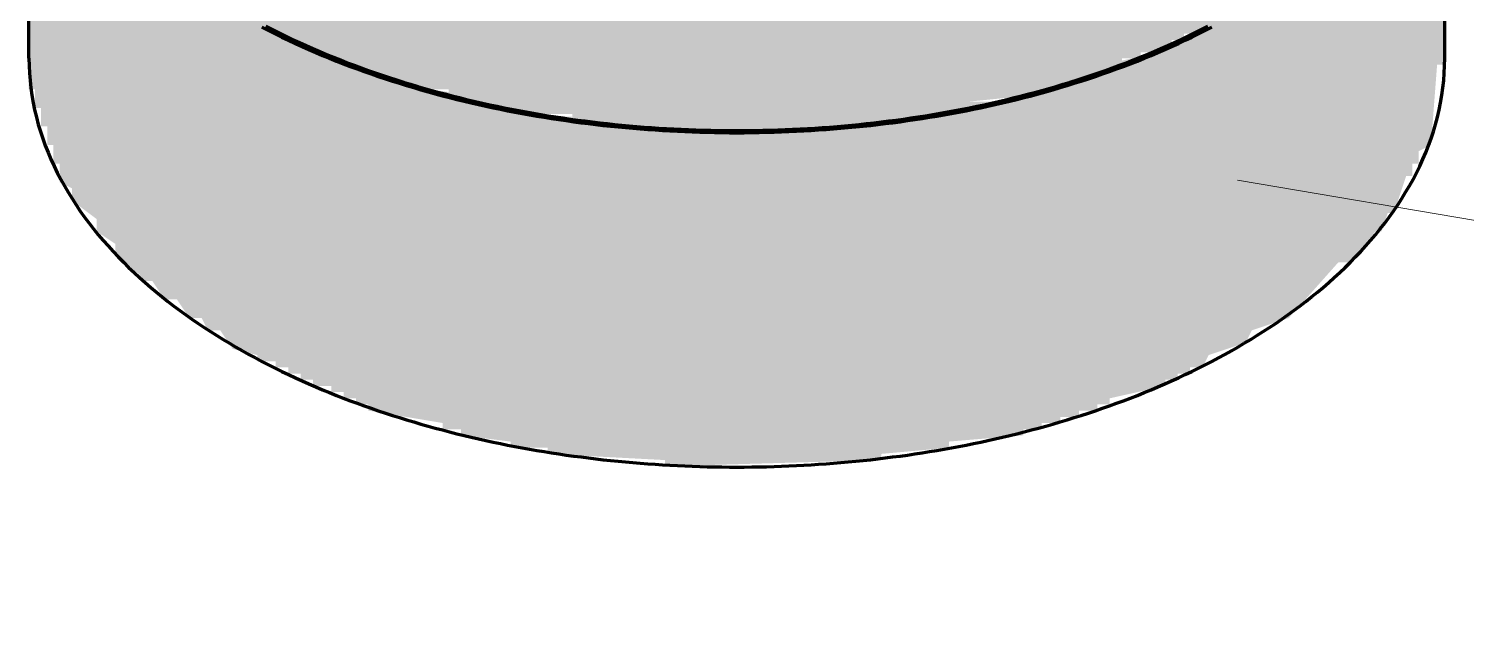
# Model space of a CAD drawing. Header units: millimetres. Extents: x 0 to 420, y 0 to 297.
# Drawn here: x 216.14 to 239.41, y 157.99 to 167.77 of the extents above; entities that cross this region are included whole.
import ezdxf

# ---------------------------------------------------------------- set-up
doc = ezdxf.new("R2010")
doc.units = ezdxf.units.MM
for name, color, linetype, lineweight in [('01-VISIBLE', 7, 'CONTINUOUS', 70), ('08-FINA', 5, 'CONTINUOUS', 18), ('13-GRAFICA', 30, 'CONTINUOUS', 18)]:
    doc.layers.add(name, color=color, linetype=linetype, lineweight=lineweight)

msp = doc.modelspace()

# ---------------------------------------------------------------- hatches: boundary and pattern name
at = {"layer": '08-FINA'}
h = msp.add_hatch(color=7, dxfattribs=at)
h.dxf.hatch_style = 1
edge = h.paths.add_edge_path()
edge.add_arc((235.712, 165.318), 0.6, 0, 360)
at = {"layer": '13-GRAFICA', "true_color": 0x202020}
h = msp.add_hatch(color=7, dxfattribs=at)
h.dxf.hatch_style = 1
h.paths.add_polyline_path([(216.243, 172.088), (216.243, 175.788), (216.343, 175.788), (216.343, 175.488), (216.443, 175.488), (216.443, 175.188), (216.543, 175.188), (216.543, 174.888), (216.643, 174.888), (216.643, 174.588), (216.743, 174.588), (216.743, 178.088), (216.943, 178.188), (216.943, 175.588), (217.643, 174.988), (217.643, 174.788), (217.743, 174.788), (218.043, 174.388), (218.243, 174.388), (218.443, 174.088), (218.643, 174.088), (218.743, 173.888), (218.943, 173.888), (218.943, 173.788), (219.043, 173.788), (219.143, 173.588), (219.343, 173.588), (219.443, 173.388), (219.643, 173.388), (219.643, 173.288), (219.843, 173.288), (219.843, 173.188), (220.043, 173.188), (220.043, 173.088), (220.343, 173.088), (220.343, 172.988), (220.543, 172.988), (220.543, 172.888), (220.743, 172.888), (220.743, 172.788), (221.343, 172.588), (221.943, 171.788), (222.443, 171.688), (222.443, 171.588), (222.643, 171.588), (222.643, 171.488), (222.943, 171.488), (222.943, 171.388), (223.143, 171.388), (223.143, 171.288), (223.443, 171.288), (223.443, 171.188), (223.643, 171.188), (223.643, 171.088), (224.543, 170.888), (224.543, 170.788), (225.543, 170.788), (225.543, 170.688), (227.443, 170.588), (227.443, 170.488), (228.343, 170.488), (228.343, 170.388), (229.443, 170.388), (229.443, 170.488), (229.843, 170.488), (229.843, 170.588), (230.143, 170.588), (230.143, 170.688), (230.543, 170.688), (230.543, 170.788), (230.843, 170.788), (230.843, 170.888), (231.243, 170.888), (231.243, 170.988), (231.543, 170.988), (231.543, 171.088), (231.943, 171.088), (231.943, 171.188), (232.243, 171.188), (232.243, 171.288), (232.943, 171.388), (233.043, 171.588), (233.243, 171.588), (233.343, 171.788), (233.543, 171.788), (233.643, 171.988), (233.843, 171.988), (233.843, 172.088), (234.343, 172.488), (234.343, 172.688), (234.543, 172.788), (234.543, 172.988), (234.743, 173.088), (234.743, 173.288), (234.943, 173.388), (234.943, 173.588), (235.243, 173.588), (235.243, 173.688), (235.343, 173.688), (235.343, 174.288), (235.443, 174.288), (235.443, 174.488), (235.543, 174.488), (235.543, 174.688), (235.643, 174.688), (235.643, 174.888), (235.743, 174.888), (235.743, 175.088), (235.843, 175.088), (235.843, 175.388), (235.943, 175.388), (235.943, 175.588), (236.043, 175.588), (236.043, 175.788), (236.143, 175.788), (236.143, 175.988), (236.243, 175.988), (236.443, 176.588), (236.643, 176.688), (236.643, 176.888), (236.843, 176.988), (236.843, 177.188), (237.043, 177.288), (237.043, 177.488), (237.243, 177.588), (237.243, 177.788), (237.443, 177.888), (237.443, 178.088), (237.643, 178.188), (237.643, 178.388), (237.843, 178.488), (237.843, 178.688), (238.043, 178.688), (238.043, 178.488), (238.243, 178.388), (238.243, 178.188), (238.343, 178.188), (238.343, 177.988), (238.443, 177.988), (238.643, 177.388), (238.843, 177.288), (238.843, 176.488), (238.943, 176.488), (238.943, 172.188), (238.843, 172.188), (238.843, 171.488), (238.743, 171.488), (238.743, 171.288), (238.643, 171.288), (238.443, 170.688), (238.243, 170.588), (238.043, 169.988), (237.943, 169.988), (237.143, 169.088), (236.943, 169.088), (236.443, 168.488), (235.843, 168.288), (235.743, 168.088), (235.143, 167.888), (235.043, 167.688), (234.843, 167.688), (234.843, 167.588), (234.643, 167.588), (234.643, 167.488), (234.443, 167.488), (234.443, 167.388), (234.143, 167.388), (234.143, 167.288), (233.843, 167.288), (233.843, 167.188), (233.543, 167.188), (233.543, 167.088), (233.243, 167.088), (233.243, 166.988), (232.943, 166.988), (232.943, 166.888), (232.643, 166.888), (232.643, 166.788), (232.343, 166.788), (232.343, 166.688), (231.343, 166.588), (231.343, 166.488), (230.843, 166.488), (230.843, 166.388), (230.243, 166.388), (230.243, 166.288), (229.743, 166.288), (229.743, 166.188), (227.043, 166.188), (227.043, 166.088), (226.843, 166.088), (226.843, 166.188), (225.943, 166.188), (225.943, 166.288), (224.943, 166.288), (224.943, 166.388), (224.143, 166.388), (224.143, 166.488), (223.743, 166.488), (223.743, 166.588), (223.343, 166.588), (223.343, 166.688), (222.943, 166.688), (222.943, 166.788), (222.643, 166.788), (222.643, 166.888), (222.243, 166.888), (222.243, 166.988), (221.543, 167.088), (221.543, 167.188), (221.343, 167.188), (221.343, 167.288), (221.143, 167.288), (221.143, 167.388), (220.943, 167.388), (220.943, 167.488), (220.643, 167.488), (220.643, 167.588), (220.443, 167.588), (220.443, 167.688), (220.243, 167.688), (220.243, 167.788), (220.043, 167.788), (220.043, 167.888), (219.543, 167.988), (219.543, 168.088), (219.243, 168.188), (219.043, 168.488), (218.843, 168.488), (218.643, 168.788), (218.443, 168.788), (218.243, 169.088), (218.043, 169.088), (218.043, 169.188), (217.543, 169.588), (217.543, 169.788), (217.243, 169.988), (217.243, 170.188), (216.843, 170.488), (216.843, 170.688), (216.743, 170.688), (216.743, 170.888), (216.643, 170.888), (216.643, 171.188), (216.543, 171.188), (216.543, 171.488), (216.443, 171.488), (216.443, 171.788), (216.343, 171.788), (216.343, 172.088)])
at = {"layer": '13-GRAFICA', "true_color": 0xffd200}
h = msp.add_hatch(color=7, dxfattribs=at)
h.dxf.hatch_style = 1
h.paths.add_polyline_path([(216.143, 166.788), (216.143, 172.588), (216.243, 172.588), (216.243, 172.088), (216.343, 172.088), (216.343, 171.788), (216.443, 171.788), (216.643, 170.888), (216.743, 170.888), (216.843, 170.488), (217.243, 170.188), (217.243, 169.988), (217.543, 169.788), (217.543, 169.588), (217.643, 169.588), (218.043, 169.088), (218.243, 169.088), (218.443, 168.788), (218.643, 168.788), (218.843, 168.488), (219.043, 168.488), (219.243, 168.188), (219.443, 168.188), (219.543, 167.988), (220.043, 167.888), (220.043, 167.788), (220.243, 167.788), (220.243, 167.688), (220.443, 167.688), (220.443, 167.588), (220.643, 167.588), (220.643, 167.488), (220.943, 167.488), (220.943, 167.388), (221.143, 167.388), (221.143, 167.288), (221.343, 167.288), (221.343, 167.188), (221.543, 167.188), (221.543, 167.088), (222.243, 166.988), (222.243, 166.888), (222.643, 166.888), (222.643, 166.788), (223.343, 166.688), (223.343, 166.588), (223.743, 166.588), (223.743, 166.488), (224.143, 166.488), (224.143, 166.388), (225.943, 166.288), (225.943, 166.188), (226.843, 166.188), (226.843, 166.088), (227.043, 166.088), (227.043, 166.188), (229.743, 166.188), (229.743, 166.288), (230.243, 166.288), (230.243, 166.388), (230.843, 166.388), (230.843, 166.488), (231.343, 166.488), (231.343, 166.588), (231.943, 166.588), (231.943, 166.688), (232.343, 166.688), (232.343, 166.788), (232.643, 166.788), (232.643, 166.888), (232.943, 166.888), (232.943, 166.988), (233.243, 166.988), (233.243, 167.088), (233.543, 167.088), (233.543, 167.188), (234.443, 167.388), (234.443, 167.488), (235.043, 167.688), (235.143, 167.888), (235.743, 168.088), (235.843, 168.288), (236.443, 168.488), (236.943, 169.088), (237.143, 169.088), (237.143, 169.188), (238.043, 169.988), (238.243, 170.588), (238.443, 170.688), (238.443, 170.888), (238.543, 170.888), (238.543, 171.088), (238.643, 171.088), (238.643, 171.288), (238.743, 171.288), (238.743, 171.488), (238.843, 171.488), (238.943, 173.288), (239.043, 173.288), (239.043, 167.188), (238.943, 167.188), (238.843, 165.888), (238.643, 165.788), (238.643, 165.588), (238.543, 165.588), (238.543, 165.388), (238.443, 165.388), (238.243, 164.788), (238.143, 164.788), (238.043, 164.488), (237.943, 164.488), (237.543, 163.988), (237.343, 163.988), (236.543, 163.088), (235.943, 162.888), (235.843, 162.688), (235.243, 162.488), (235.143, 162.288), (234.943, 162.288), (234.943, 162.188), (234.743, 162.188), (234.743, 162.088), (234.543, 162.088), (234.543, 161.988), (233.643, 161.788), (233.643, 161.688), (233.443, 161.688), (233.443, 161.588), (233.143, 161.588), (233.143, 161.488), (232.843, 161.488), (232.843, 161.388), (232.543, 161.388), (232.543, 161.288), (232.243, 161.288), (232.243, 161.188), (231.043, 161.088), (231.043, 160.988), (229.943, 160.888), (229.943, 160.788), (226.443, 160.688), (226.443, 160.788), (224.543, 160.888), (224.543, 160.988), (223.943, 160.988), (223.943, 161.088), (223.143, 161.188), (223.143, 161.288), (222.843, 161.288), (222.843, 161.388), (221.643, 161.588), (221.643, 161.688), (221.443, 161.688), (221.443, 161.788), (221.243, 161.788), (221.243, 161.888), (221.043, 161.888), (221.043, 161.988), (220.743, 161.988), (220.743, 162.088), (220.543, 162.088), (220.543, 162.188), (220.343, 162.188), (220.343, 162.288), (220.143, 162.288), (220.143, 162.388), (219.843, 162.388), (219.843, 162.488), (219.443, 162.588), (219.243, 162.888), (219.043, 162.888), (218.943, 163.088), (218.743, 163.088), (218.543, 163.388), (218.343, 163.388), (218.143, 163.688), (217.943, 163.688), (217.943, 163.788), (217.543, 164.088), (217.543, 164.288), (217.243, 164.488), (217.243, 164.688), (216.843, 164.988), (216.843, 165.188), (216.643, 165.288), (216.643, 165.588), (216.543, 165.588), (216.543, 165.888), (216.443, 165.888), (216.443, 166.188), (216.343, 166.188), (216.343, 166.488), (216.243, 166.488), (216.243, 166.788)])

# ---------------------------------------------------------------- linework, layer by layer
at = {"layer": '01-VISIBLE'}
for p, q in [((216.147, 167.292), (216.147, 172.703)), ((239.067, 167.292), (239.067, 172.703))]:
    msp.add_line(p, q, dxfattribs=at)
for points in [[(219.919, 167.797), (220.026, 167.741), (220.133, 167.687), (220.242, 167.634), (220.35, 167.582), (220.459, 167.531), (220.569, 167.482), (220.679, 167.433), (220.79, 167.385), (220.901, 167.338), (221.012, 167.292), (221.124, 167.247), (221.236, 167.204), (221.349, 167.161), (221.461, 167.119), (221.575, 167.078), (221.688, 167.038), (221.802, 166.998), (221.916, 166.96), (222.031, 166.923), (222.146, 166.886), (222.261, 166.851), (222.376, 166.816), (222.492, 166.783), (222.608, 166.75), (222.724, 166.718), (222.84, 166.686), (222.957, 166.656), (223.073, 166.627), (223.19, 166.598), (223.308, 166.57), (223.425, 166.543), (223.542, 166.517), (223.66, 166.492), (223.778, 166.467), (223.896, 166.443), (224.014, 166.42), (224.133, 166.398), (224.251, 166.377), (224.37, 166.356), (224.489, 166.336), (224.608, 166.317), (224.727, 166.299), (224.846, 166.282), (224.965, 166.265), (225.085, 166.249), (225.204, 166.234), (225.324, 166.219), (225.443, 166.206), (225.563, 166.193), (225.683, 166.181), (225.803, 166.169), (225.923, 166.159), (226.043, 166.149), (226.163, 166.14), (226.283, 166.131), (226.403, 166.123), (226.524, 166.116), (226.644, 166.11), (226.764, 166.105), (226.885, 166.1), (227.005, 166.096), (227.125, 166.093), (227.246, 166.09), (227.366, 166.088), (227.487, 166.087), (227.607, 166.087), (227.727, 166.087), (227.848, 166.088), (227.968, 166.09), (228.089, 166.093), (228.209, 166.096), (228.33, 166.1), (228.45, 166.105), (228.57, 166.11), (228.69, 166.116), (228.811, 166.123), (228.931, 166.131), (229.051, 166.14), (229.171, 166.149), (229.291, 166.159), (229.411, 166.169), (229.531, 166.181), (229.651, 166.193), (229.771, 166.206), (229.89, 166.219), (230.01, 166.234), (230.129, 166.249), (230.249, 166.265), (230.368, 166.282), (230.487, 166.299), (230.606, 166.317), (230.725, 166.336), (230.844, 166.356), (230.963, 166.377), (231.081, 166.398), (231.2, 166.42), (231.318, 166.443), (231.436, 166.467), (231.554, 166.492), (231.672, 166.517), (231.789, 166.543), (231.906, 166.57), (232.024, 166.598), (232.141, 166.627), (232.257, 166.656), (232.374, 166.686), (232.49, 166.718), (232.606, 166.75), (232.722, 166.783), (232.838, 166.816), (232.953, 166.851), (233.068, 166.886), (233.183, 166.923), (233.298, 166.96), (233.412, 166.998), (233.526, 167.038), (233.639, 167.078), (233.753, 167.119), (233.865, 167.161), (233.978, 167.204), (234.09, 167.247), (234.202, 167.292), (234.313, 167.338), (234.424, 167.385), (234.535, 167.433), (234.645, 167.482), (234.755, 167.531), (234.864, 167.582), (234.972, 167.634), (235.081, 167.687), (235.188, 167.741), (235.295, 167.797)], [(219.983, 167.81), (220.09, 167.755), (220.198, 167.701), (220.306, 167.648), (220.415, 167.597), (220.524, 167.546), (220.633, 167.497), (220.743, 167.448), (220.854, 167.401), (220.965, 167.354), (221.076, 167.309), (221.188, 167.264), (221.3, 167.22), (221.413, 167.178), (221.526, 167.136), (221.639, 167.095), (221.752, 167.056), (221.866, 167.017), (221.98, 166.979), (222.095, 166.942), (222.21, 166.906), (222.325, 166.871), (222.44, 166.836), (222.556, 166.803), (222.671, 166.77), (222.787, 166.739), (222.904, 166.708), (223.02, 166.678), (223.137, 166.649), (223.254, 166.62), (223.371, 166.593), (223.488, 166.566), (223.606, 166.54), (223.724, 166.515), (223.841, 166.491), (223.959, 166.467), (224.078, 166.445), (224.196, 166.423), (224.314, 166.402), (224.433, 166.382), (224.552, 166.362), (224.671, 166.344), (224.79, 166.326), (224.909, 166.308), (225.028, 166.292), (225.147, 166.277), (225.266, 166.262), (225.386, 166.248), (225.506, 166.234), (225.625, 166.222), (225.745, 166.21), (225.865, 166.199), (225.985, 166.188), (226.105, 166.179), (226.225, 166.17), (226.345, 166.162), (226.465, 166.155), (226.585, 166.148), (226.705, 166.142), (226.825, 166.137), (226.945, 166.133), (227.066, 166.129), (227.186, 166.126), (227.306, 166.124), (227.427, 166.122), (227.547, 166.122), (227.667, 166.122), (227.787, 166.122), (227.908, 166.124), (228.028, 166.126), (228.148, 166.129), (228.269, 166.133), (228.389, 166.137), (228.509, 166.142), (228.629, 166.148), (228.749, 166.155), (228.869, 166.162), (228.989, 166.17), (229.109, 166.179), (229.229, 166.188), (229.349, 166.199), (229.469, 166.21), (229.589, 166.222), (229.708, 166.234), (229.828, 166.248), (229.948, 166.262), (230.067, 166.277), (230.186, 166.292), (230.305, 166.308), (230.424, 166.326), (230.543, 166.344), (230.662, 166.362), (230.781, 166.382), (230.9, 166.402), (231.018, 166.423), (231.136, 166.445), (231.255, 166.467), (231.373, 166.491), (231.49, 166.515), (231.608, 166.54), (231.726, 166.566), (231.843, 166.593), (231.96, 166.62), (232.077, 166.649), (232.194, 166.678), (232.31, 166.708), (232.427, 166.739), (232.543, 166.77), (232.658, 166.803), (232.774, 166.836), (232.889, 166.871), (233.004, 166.906), (233.119, 166.942), (233.234, 166.979), (233.348, 167.017), (233.462, 167.056), (233.575, 167.095), (233.688, 167.136), (233.801, 167.178), (233.914, 167.22), (234.026, 167.264), (234.138, 167.309), (234.249, 167.354), (234.36, 167.401), (234.471, 167.448), (234.581, 167.497), (234.69, 167.546), (234.799, 167.597), (234.908, 167.648), (235.016, 167.701), (235.124, 167.755), (235.231, 167.81)], [(216.147, 167.292), (216.149, 167.171), (216.155, 167.051), (216.164, 166.931), (216.177, 166.811), (216.194, 166.692), (216.215, 166.573), (216.239, 166.455), (216.267, 166.338), (216.298, 166.222), (216.332, 166.106), (216.37, 165.992), (216.411, 165.879), (216.456, 165.767), (216.503, 165.656), (216.553, 165.546), (216.606, 165.438), (216.661, 165.331), (216.72, 165.226), (216.781, 165.122), (216.844, 165.02), (216.909, 164.919), (216.977, 164.819), (217.047, 164.721), (217.119, 164.625), (217.193, 164.53), (217.269, 164.436), (217.347, 164.344), (217.427, 164.254), (217.508, 164.165), (217.59, 164.077), (217.675, 163.991), (217.76, 163.907), (217.848, 163.823), (217.936, 163.742), (218.026, 163.661), (218.117, 163.583), (218.209, 163.505), (218.303, 163.429), (218.397, 163.354), (218.493, 163.281), (218.589, 163.209), (218.687, 163.138), (218.785, 163.069), (218.884, 163), (218.984, 162.934), (219.085, 162.868), (219.187, 162.803), (219.29, 162.74), (219.393, 162.678), (219.497, 162.617), (219.601, 162.557), (219.706, 162.499), (219.812, 162.441), (219.919, 162.385), (220.026, 162.33), (220.133, 162.276), (220.242, 162.223), (220.35, 162.171), (220.459, 162.12), (220.569, 162.07), (220.679, 162.021), (220.79, 161.973), (220.901, 161.926), (221.012, 161.881), (221.124, 161.836), (221.236, 161.792), (221.349, 161.749), (221.461, 161.707), (221.575, 161.666), (221.688, 161.626), (221.802, 161.587), (221.916, 161.549), (222.031, 161.511), (222.146, 161.475), (222.261, 161.439), (222.376, 161.405), (222.492, 161.371), (222.608, 161.338), (222.724, 161.306), (222.84, 161.275), (222.957, 161.245), (223.073, 161.215), (223.19, 161.186), (223.308, 161.159), (223.425, 161.132), (223.542, 161.105), (223.66, 161.08), (223.778, 161.055), (223.896, 161.032), (224.014, 161.009), (224.133, 160.987), (224.251, 160.965), (224.37, 160.945), (224.489, 160.925), (224.608, 160.906), (224.727, 160.888), (224.846, 160.87), (224.965, 160.853), (225.085, 160.838), (225.204, 160.822), (225.324, 160.808), (225.443, 160.794), (225.563, 160.781), (225.683, 160.769), (225.803, 160.758), (225.923, 160.747), (226.043, 160.737), (226.163, 160.728), (226.283, 160.72), (226.403, 160.712), (226.524, 160.705), (226.644, 160.699), (226.764, 160.693), (226.885, 160.688), (227.005, 160.684), (227.125, 160.681), (227.246, 160.679), (227.366, 160.677), (227.487, 160.676), (227.607, 160.675), (227.727, 160.676), (227.848, 160.677), (227.968, 160.679), (228.089, 160.681), (228.209, 160.684), (228.33, 160.688), (228.45, 160.693), (228.57, 160.699), (228.69, 160.705), (228.811, 160.712), (228.931, 160.72), (229.051, 160.728), (229.171, 160.737), (229.291, 160.747), (229.411, 160.758), (229.531, 160.769), (229.651, 160.781), (229.771, 160.794), (229.89, 160.808), (230.01, 160.822), (230.129, 160.838), (230.249, 160.853), (230.368, 160.87), (230.487, 160.888), (230.606, 160.906), (230.725, 160.925), (230.844, 160.945), (230.963, 160.965), (231.081, 160.987), (231.2, 161.009), (231.318, 161.032), (231.436, 161.055), (231.554, 161.08), (231.672, 161.105), (231.789, 161.132), (231.906, 161.159), (232.024, 161.186), (232.141, 161.215), (232.257, 161.245), (232.374, 161.275), (232.49, 161.306), (232.606, 161.338), (232.722, 161.371), (232.838, 161.405), (232.953, 161.439), (233.068, 161.475), (233.183, 161.511), (233.298, 161.549), (233.412, 161.587), (233.526, 161.626), (233.639, 161.666), (233.753, 161.707), (233.865, 161.749), (233.978, 161.792), (234.09, 161.836), (234.202, 161.881), (234.313, 161.926), (234.424, 161.973), (234.535, 162.021), (234.645, 162.07), (234.755, 162.12), (234.864, 162.171), (234.972, 162.223), (235.081, 162.276), (235.188, 162.33), (235.295, 162.385), (235.402, 162.441), (235.508, 162.499), (235.613, 162.557), (235.717, 162.617), (235.821, 162.678), (235.925, 162.74), (236.027, 162.803), (236.129, 162.868), (236.23, 162.934), (236.33, 163), (236.429, 163.069), (236.527, 163.138), (236.625, 163.209), (236.721, 163.281), (236.817, 163.354), (236.911, 163.429), (237.005, 163.505), (237.097, 163.583), (237.188, 163.661), (237.278, 163.742), (237.366, 163.823), (237.454, 163.907), (237.539, 163.991), (237.624, 164.077), (237.706, 164.165), (237.787, 164.254), (237.867, 164.344), (237.945, 164.436), (238.021, 164.53), (238.095, 164.625), (238.167, 164.721), (238.237, 164.819), (238.305, 164.919), (238.37, 165.02), (238.433, 165.122), (238.494, 165.226), (238.553, 165.331), (238.608, 165.438), (238.661, 165.546), (238.711, 165.656), (238.758, 165.767), (238.803, 165.879), (238.844, 165.992), (238.882, 166.106), (238.916, 166.222), (238.947, 166.338), (238.975, 166.455), (238.999, 166.573), (239.02, 166.692), (239.037, 166.811), (239.05, 166.931), (239.059, 167.051), (239.065, 167.171), (239.067, 167.292)]]:
    msp.add_lwpolyline(points, dxfattribs=at)
at = {"layer": '08-FINA'}
msp.add_line((279.056, 157.985), (235.712, 165.318), dxfattribs=at)

doc.saveas('drawing.dxf')
